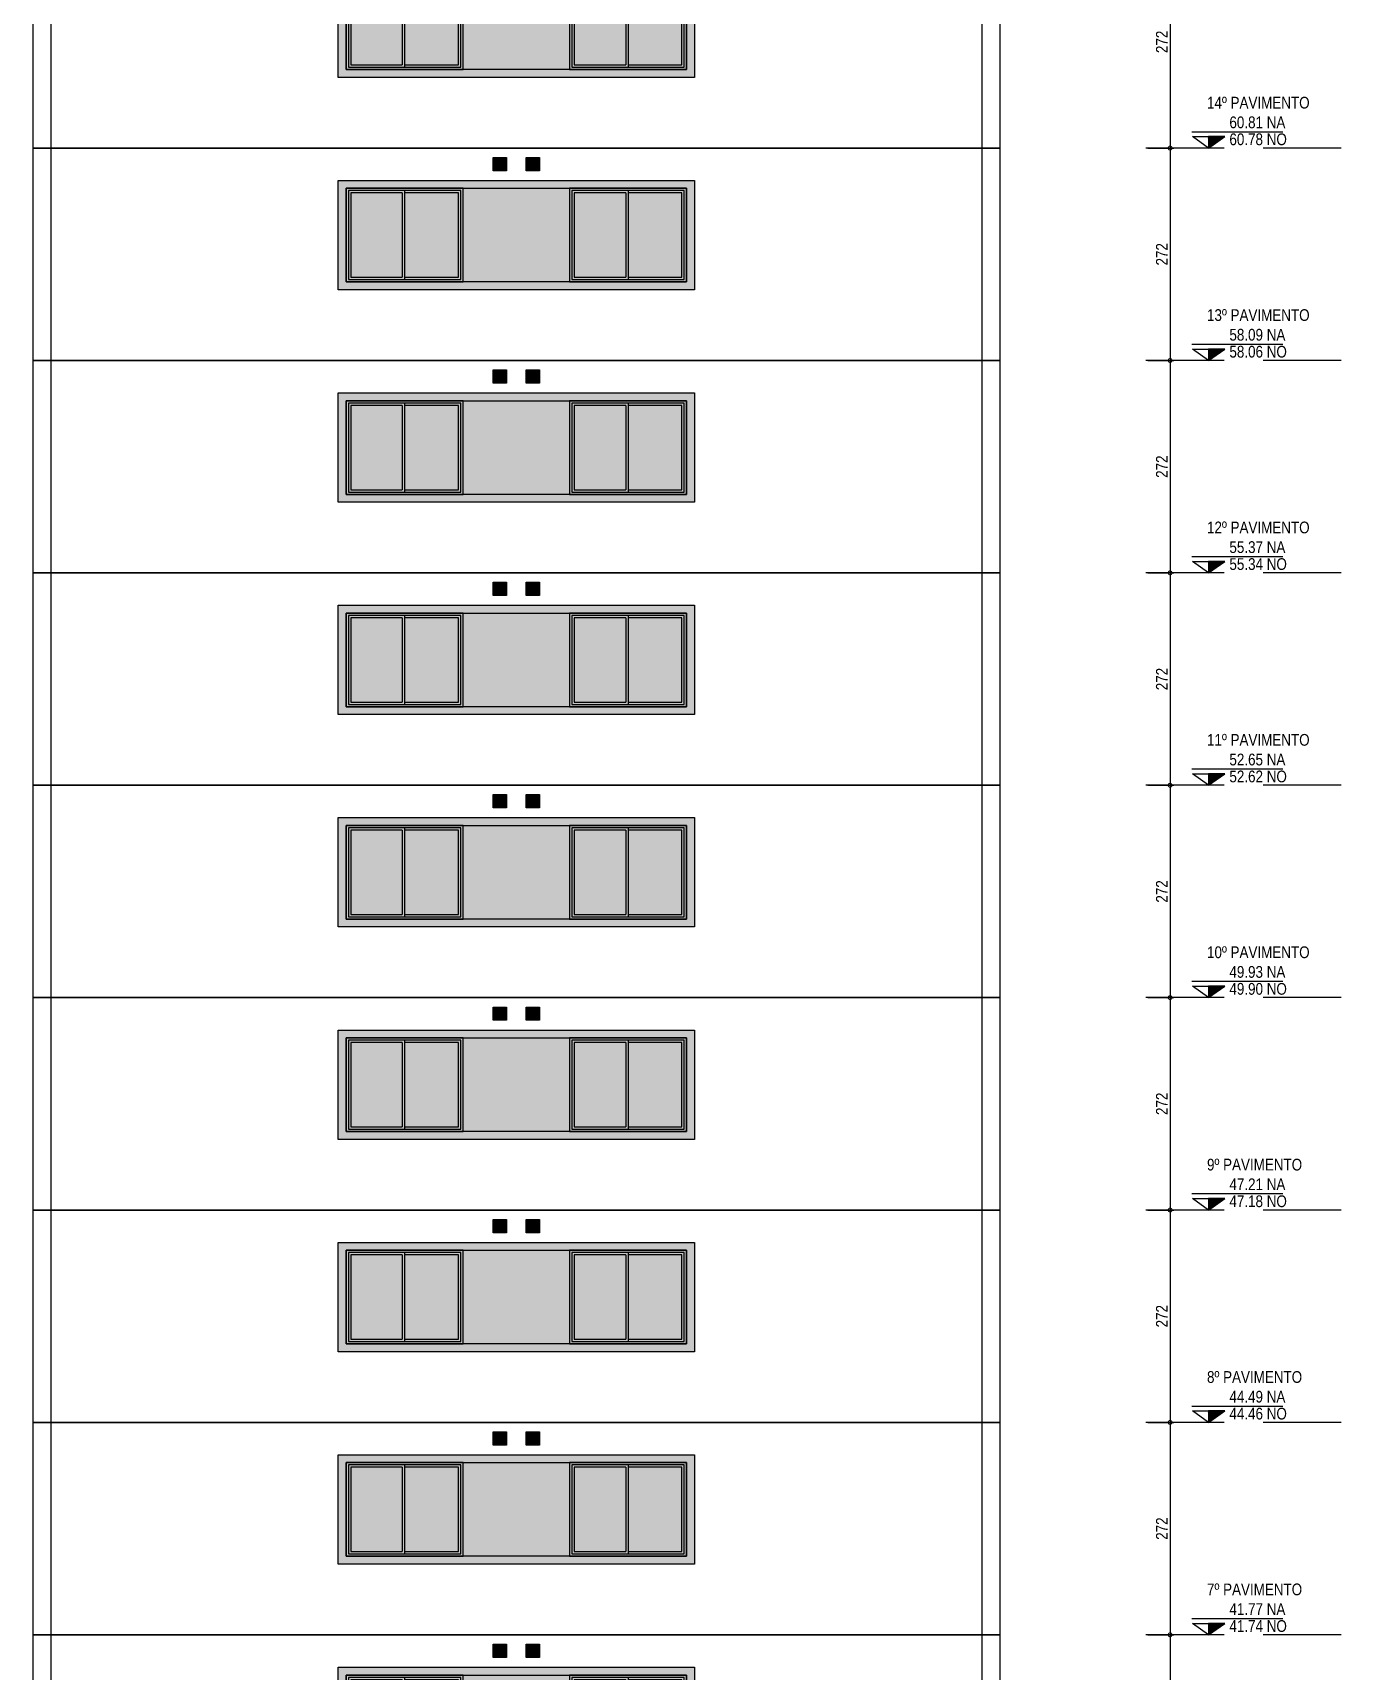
# Model space of a CAD drawing. Header units: metres. Extents: x -9138 to -7768, y 20 to 184.
# Drawn here: x -8492.13 to -8475.38, y 41.27 to 62.26 of the extents above; entities that cross this region are included whole.
import ezdxf
from ezdxf.enums import TextEntityAlignment as Align

# ---------------------------------------------------------------- set-up
doc = ezdxf.new("R2010")
doc.units = ezdxf.units.M
doc.linetypes.add('CTE ELEV$0$DASHEDX2', pattern=[1.5, 1, -0.5])
for name, color, linetype in [('ARQ-DIM EMBASAM', 2, 'Continuous'), ('CTE ELEV$0$ARQ- FRISO', 7, 'Continuous'), ('CTE ELEV$0$ARQ-AUX1', 1, 'Continuous'), ('CTE ELEV$0$ARQ-AUX3', 3, 'Continuous'), ('CTE ELEV$0$ARQ-CAX', 1, 'Continuous'), ('CTE ELEV$0$ARQ-DIM', 2, 'Continuous'), ('CTE ELEV$0$ARQ-PRJ', 7, 'CTE ELEV$0$DASHEDX2'), ('CTE ELEV$0$ARQ-SIM', 1, 'Continuous')]:
    doc.layers.add(name, color=color, linetype=linetype)
doc.layers.add('CTE ELEV$0$COR CINZA FECHADO', color=7, linetype='Continuous', true_color=0x56534e)
doc.layers.add('CTE ELEV$0$COR-CAIX', color=7, linetype='Continuous', true_color=0x45494e)
doc.styles.add('CTE ELEV$0$Adesa', font='ARIALN.TTF')
doc.dimstyles.new('CTE ELEV$0$ADESA 1-0050', dxfattribs={"dimtxt": 0.1, "dimasz": 0.1, "dimexe": 0.05, "dimexo": 0.05, "dimgap": 0.03, "dimtad": 1, "dimdec": 1, "dimlfac": 100, "dimzin": 12, "dimtxsty": 'CTE ELEV$0$Adesa', "dimblk": 'CTE ELEV$0$_DotSmall', "dimcen": 1, "dimdle": 0.05, "dimclrd": 1, "dimclre": 1, "dimclrt": 256, "dimazin": 3, "dimtm": 1e-09, "dimtfac": 1, "dimtdec": 1, "dimtmove": 1, "dimatfit": 0, "dimldrblk": 'CTE ELEV$0$_DotSmall', "dimfxl": 0.8, "dimtvp": 2, "dimtolj": 1, "dimtzin": 0, "dimarcsym": 0})

# ---------------------------------------------------------------- blocks, each defined once
blk = doc.blocks.new('CTE ELEV$0$V J 150x120')
at = {"layer": 'CTE ELEV$0$COR-CAIX'}
h = blk.add_hatch(color=256, dxfattribs=at)
h.dxf.hatch_style = 1
h.paths.add_polyline_path([(1.499999999999773, 1.19999999496485), (0, 1.19999999496485), (0, 0), (1.499999999999773, 0)])
h = blk.add_hatch(color=254, dxfattribs=at)
h.dxf.hatch_style = 1
h.paths.add_polyline_path([(0.7200000000000273, 1.139999994964848), (0.05999999999994543, 1.139999994964848), (0.05999999999994543, 0.06000000000000227), (0.7200000000000273, 0.06000000000000227)])
h.paths.add_polyline_path([(0.75, 0.06000000000000233), (1.439999999999827, 0.06000000000000222), (1.439999999999827, 1.139999994964848), (0.75, 1.139999994964848)])
for points in [[(1.499999999999773, 1.19999999496485), (0, 1.19999999496485), (0, 0), (1.499999999999773, 0)], [(1.470000000000027, 1.169999994964849), (0.02999999999974534, 1.169999994964849), (0.02999999999974534, 0.03000000000000114), (1.470000000000027, 0.03000000000000114)]]:
    blk.add_lwpolyline(points, close=True)
for points in [[(0.7200000000000273, 1.139999994964848), (0.05999999999994543, 1.139999994964848), (0.05999999999994543, 0.06000000000000227), (0.7200000000000273, 0.06000000000000227)], [(0.7200000000000273, 1.139999994964848), (0.7200000000000273, 0.06000000000000227)], [(0.75, 1.169999994964849), (0.75, 0.03000000000000114)], [(0.75, 0.06000000000000227), (1.439999999999827, 0.06000000000000227), (1.439999999999827, 1.139999994964848), (0.75, 1.139999994964848)]]:
    blk.add_lwpolyline(points)
blk = doc.blocks.new('CTE ELEV$0$vp vento kit')
at = {"layer": 'CTE ELEV$0$ARQ-CAX', "transparency": 33554687}
h = blk.add_hatch(dxfattribs=at)
h.set_pattern_fill('LINE', scale=0.01)
h.set_pattern_definition([(0, (8794.04868885521, -68.7271093550549), (0, 0.03175), [])])
h.paths.add_polyline_path([(-0.1599999999998545, 0.1599999999999966), (-0.01000000000021828, 0.1599999999999966), (-0.01000000000021828, 0.01000000000000512), (-0.1599999999998545, 0.01000000000000512)])
at = {"layer": 'CTE ELEV$0$COR-CAIX', "transparency": 33554687}
h = blk.add_hatch(color=256, dxfattribs=at)
h.dxf.hatch_style = 1
h.paths.add_polyline_path([(-0.1700000000000728, 0.1700000000000017), (0, 0.1700000000000017), (0, 0), (-0.1700000000000728, 0)])
at = {"layer": 'CTE ELEV$0$ARQ-CAX'}
for points in [[(-0.1700000000000728, 0.1700000000000017), (0, 0.1700000000000017), (0, 0), (-0.1700000000000728, 0)], [(-0.1599999999998545, 0.1599999999999966), (-0.01000000000021828, 0.1599999999999966), (-0.01000000000021828, 0.01000000000000512), (-0.1599999999998545, 0.01000000000000512)]]:
    blk.add_lwpolyline(points, close=True, dxfattribs=at)
blk = doc.blocks.new('CTE ELEV$0$elev 2 tipo')
at = {"layer": 'CTE ELEV$0$COR CINZA FECHADO'}
h = blk.add_hatch(color=256, dxfattribs=at)
h.dxf.hatch_style = 1
h.paths.add_polyline_path([(8.24000000291926, 2.304999905887414), (3.680000002250381, 2.304999905887414), (3.680000002250381, 0.9049999109225624), (8.24000000291926, 0.9049999109225624)])
h.paths.add_polyline_path([(8.140000002918896, 2.204999905887412), (8.140000002918896, 1.004999910922564), (6.640000002918896, 1.004999910922564), (3.780000002250745, 1.004999910922564), (3.780000002250745, 2.204999905887412), (5.280000002250745, 2.204999905887412)], flags=16)
h.paths.add_polyline_path([(5.25000000225009, 2.174999905887411), (5.25000000225009, 1.034999910922565), (3.810000002249581, 1.034999910922565), (3.810000002249581, 2.174999905887411)], flags=0)
h.paths.add_polyline_path([(5.220000002251254, 2.14499990588741), (5.220000002251254, 1.064999910922566), (4.530000002250745, 1.064999910922566), (4.530000002250745, 2.14499990588741)], flags=0)
h.paths.add_polyline_path([(6.670000002919551, 2.174999905887411), (8.110000002918241, 2.174999905887411), (8.110000002918241, 1.034999910922565), (6.670000002919551, 1.034999910922565)], flags=0)
h.paths.add_polyline_path([(6.700000002918387, 2.14499990588741), (7.360000002918241, 2.14499990588741), (7.360000002918241, 1.064999910922566), (6.700000002918387, 1.064999910922566)], flags=0)
h.paths.add_polyline_path([(4.50000000225009, 2.14499990588741), (4.50000000225009, 1.064999910922566), (3.840000002250235, 1.064999910922566), (3.840000002250235, 2.14499990588741)], flags=0)
h.paths.add_polyline_path([(7.390000002918896, 2.14499990588741), (8.080000002919405, 2.14499990588741), (8.080000002919405, 1.064999910922566), (7.390000002918896, 1.064999910922566)], flags=0)
h = blk.add_hatch(color=256, dxfattribs=at)
h.dxf.hatch_style = 1
h.paths.add_polyline_path([(6.640000002918896, 2.204999905887412), (5.280000002250745, 2.204999905887412), (5.280000002250745, 1.004999910922564), (6.640000002918896, 1.004999910922564)])
at = {"layer": 'CTE ELEV$0$ARQ- FRISO', "elevation": -3.546810236218582e-07}
blk.add_lwpolyline([(-0.2299948496565776, 2.720000200018745), (12.14999484965665, 2.720000200018745)], dxfattribs=at)
at = {"layer": 'CTE ELEV$0$ARQ- FRISO'}
blk.add_lwpolyline([(12.14999484965665, 0), (-0.2299948496565784, 0)], dxfattribs=at)
at = {"layer": 'CTE ELEV$0$ARQ-AUX1', "elevation": 3.963675300280968e-06}
for points in [[(-0.2299948496565776, 2.720000200018745), (-0.2299948496565776, 0)], [(12.14999484965665, 2.720000200018745), (12.14999484965665, 0)]]:
    blk.add_lwpolyline(points, dxfattribs=at)
at = {"layer": 'CTE ELEV$0$ARQ-AUX3'}
for p, q in [((0, 2.720000200018745, -3.546810236218582e-07), (0, 0, -3.546810236218582e-07)), ((11.92000000000007, 2.720000200018745, -3.546810236218582e-07), (11.92000000000007, 0, -3.546810236218582e-07))]:
    blk.add_line(p, q, dxfattribs=at)
at = {"layer": 'CTE ELEV$0$COR CINZA FECHADO', "elevation": 3.963675300280968e-06}
for points in [[(3.680000002250381, 2.304999905887414), (8.24000000291926, 2.304999905887414), (8.24000000291926, 0.9049999109225624), (3.680000002250381, 0.9049999109225624)], [(3.780000002250745, 2.204999905887412), (8.140000002918896, 2.204999905887412), (8.140000002918896, 1.004999910922564), (3.780000002250745, 1.004999910922564)]]:
    blk.add_lwpolyline(points, close=True, dxfattribs=at)
at = {"layer": 'CTE ELEV$0$ARQ-CAX'}
for name, p in [('CTE ELEV$0$vp vento kit', (5.83240136537097, 2.429999999999758, -2.572687328670139e-05)), ('CTE ELEV$0$vp vento kit', (6.257684553156651, 2.429999999999758, -2.572687328670139e-05)), ('CTE ELEV$0$V J 150x120', (3.780000002250745, 1.004999910922564, 3.963675300280968e-06)), ('CTE ELEV$0$V J 150x120', (6.640000002918896, 1.004999910922564, -3.546810236218582e-07))]:
    blk.add_blockref(name, p, dxfattribs=at)
blk = doc.blocks.new('*U284')
h = blk.add_hatch()
h.set_pattern_fill('ANSI31', color=1, scale=0.003749999999999999, style=0)
h.set_pattern_definition([(44.99999999999999, (18.99673027869088, 94.6726720750755), (-0.008418990113502375, 0.008418990113502375), [])])
h.paths.add_polyline_path([(0.2062500000154379, 0.1462792493493449), (0.0009362825336403749, 0.1462792493493449), (0, 0)])
at = {"color": 1}
blk.add_line((-0.2126249999885135, 0.2099999999999986), (0.9498750000114863, 0.2100000000000729), dxfattribs=at)
for points in [[(-0.2053137174663596, 0.1462792493493449), (0.0009362825336403749, 0.1462792493493449), (3.0875625e-11, 0), (-0.2053137174663596, 0.1462792493493449)], [(0.2071862825336404, 0.1462792493493449), (0.0009362825336403749, 0.1462792493493449), (0, 0), (0.2071862825336404, 0.1462792493493449)]]:
    blk.add_lwpolyline(points, close=True, dxfattribs=at)
at = {"color": 1, "style": 'CTE ELEV$0$Adesa'}
blk.add_attdef('PAVIMENTO_001', (-0.01993468439503157, 0.5064178308031699), '', height=0.15, dxfattribs=at)
at = {"color": 3, "style": 'CTE ELEV$0$Adesa'}
blk.add_attdef('NA', text='', height=0.15, dxfattribs=at).set_placement((0.2668129063199978, 0.2095646639511204), align=Align.BOTTOM_LEFT)
blk.add_attdef('NO', text='', height=0.15, dxfattribs=at).set_placement((0.2668129063199979, 0.1875000000000654), align=Align.TOP_LEFT)
blk = doc.blocks.new('CTE ELEV$0$_DotSmall')
at = {"color": 0, "linetype": 'ByBlock', "const_width": 0.5}
blk.add_lwpolyline([(-0.0625, 0, 1), (0.0625, 0, 1)], format="xyb", close=True, dxfattribs=at)
blk = doc.blocks.new('*D601')
at = {"layer": 'CTE ELEV$0$ARQ-DIM', "color": 1, "lineweight": -2, "transparency": 16777216}
for p, q in [((-8477.570354566444, 41.7900038652466), (-8477.570354566444, 38.97000386524684)), ((-8477.854249763508, 41.74000386524661), (-8477.520354566444, 41.74000386524661)), ((-8477.854249870597, 39.02000386524684), (-8477.520354566444, 39.02000386524684))]:
    blk.add_line(p, q, dxfattribs=at)
at = {"layer": 'Defpoints', "color": 0, "transparency": 16777216}
for p in [(-8477.904249763507, 41.74000386524661), (-8477.904249870597, 39.02000386524684), (-8477.570354566444, 39.02000386524684)]:
    blk.add_point(p, dxfattribs=at)
at = {"layer": 'CTE ELEV$0$ARQ-DIM', "color": 1, "lineweight": -2, "transparency": 16777216, "xscale": 0.1, "yscale": 0.1, "zscale": 0.1}
for p, rotation in [((-8477.570354566444, 41.74000386524661), 90), ((-8477.570354566444, 39.02000386524684), 270)]:
    blk.add_blockref('CTE ELEV$0$_DotSmall', p, dxfattribs=dict(at, rotation=rotation))
at = {"layer": 'CTE ELEV$0$ARQ-DIM', "transparency": 16777216, "insert": (-8477.67566152415, 40.38000386524912), "char_height": 0.1, "attachment_point": 5, "rotation": 90, "style": 'CTE ELEV$0$Adesa'}
blk.add_mtext('\\A1;{\\H1.5x;272}', dxfattribs=at)
blk = doc.blocks.new('*D602')
at = {"layer": 'CTE ELEV$0$ARQ-DIM', "color": 1, "lineweight": -2, "transparency": 16777216}
for p, q in [((-8477.570354566451, 44.51000386524686), (-8477.570354566451, 41.69000386524684)), ((-8477.854249763508, 44.46000386524686), (-8477.520354566452, 44.46000386524686)), ((-8477.854249870597, 41.74000386524683), (-8477.520354566452, 41.74000386524683))]:
    blk.add_line(p, q, dxfattribs=at)
at = {"layer": 'Defpoints', "color": 0, "transparency": 16777216}
for p in [(-8477.904249763507, 44.46000386524686), (-8477.904249870597, 41.74000386524683), (-8477.570354566451, 41.74000386524683)]:
    blk.add_point(p, dxfattribs=at)
at = {"layer": 'CTE ELEV$0$ARQ-DIM', "color": 1, "lineweight": -2, "transparency": 16777216, "xscale": 0.1, "yscale": 0.1, "zscale": 0.1}
for p, rotation in [((-8477.570354566451, 44.46000386524686), 90), ((-8477.570354566451, 41.74000386524683), 270)]:
    blk.add_blockref('CTE ELEV$0$_DotSmall', p, dxfattribs=dict(at, rotation=rotation))
at = {"layer": 'CTE ELEV$0$ARQ-DIM', "transparency": 16777216, "insert": (-8477.675661524157, 43.10000386524924), "char_height": 0.1, "attachment_point": 5, "rotation": 90, "style": 'CTE ELEV$0$Adesa'}
blk.add_mtext('\\A1;{\\H1.5x;272}', dxfattribs=at)
blk = doc.blocks.new('*D603')
at = {"layer": 'CTE ELEV$0$ARQ-DIM', "color": 1, "lineweight": -2, "transparency": 16777216}
for p, q in [((-8477.570354566455, 47.23000386524665), (-8477.570354566455, 44.41000386524664)), ((-8477.854249763508, 47.18000386524665), (-8477.520354566455, 47.18000386524665)), ((-8477.854249870597, 44.46000386524663), (-8477.520354566455, 44.46000386524663))]:
    blk.add_line(p, q, dxfattribs=at)
at = {"layer": 'Defpoints', "color": 0, "transparency": 16777216}
for p in [(-8477.904249763507, 47.18000386524665), (-8477.904249870597, 44.46000386524663), (-8477.570354566455, 44.46000386524663)]:
    blk.add_point(p, dxfattribs=at)
at = {"layer": 'CTE ELEV$0$ARQ-DIM', "color": 1, "lineweight": -2, "transparency": 16777216, "xscale": 0.1, "yscale": 0.1, "zscale": 0.1}
for p, rotation in [((-8477.570354566455, 47.18000386524665), 90), ((-8477.570354566455, 44.46000386524663), 270)]:
    blk.add_blockref('CTE ELEV$0$_DotSmall', p, dxfattribs=dict(at, rotation=rotation))
at = {"layer": 'CTE ELEV$0$ARQ-DIM', "transparency": 16777216, "insert": (-8477.675661524161, 45.82000386524904), "char_height": 0.1, "attachment_point": 5, "rotation": 90, "style": 'CTE ELEV$0$Adesa'}
blk.add_mtext('\\A1;{\\H1.5x;272}', dxfattribs=at)
blk = doc.blocks.new('*D604')
at = {"layer": 'CTE ELEV$0$ARQ-DIM', "color": 1, "lineweight": -2, "transparency": 16777216}
for p, q in [((-8477.570354566458, 49.95000386524703), (-8477.570354566458, 47.13000386524688)), ((-8477.854249763508, 49.90000386524704), (-8477.520354566459, 49.90000386524704)), ((-8477.854249870597, 47.18000386524688), (-8477.520354566459, 47.18000386524688))]:
    blk.add_line(p, q, dxfattribs=at)
at = {"layer": 'Defpoints', "color": 0, "transparency": 16777216}
for p in [(-8477.904249763507, 49.90000386524704), (-8477.904249870597, 47.18000386524688), (-8477.570354566458, 47.18000386524688)]:
    blk.add_point(p, dxfattribs=at)
at = {"layer": 'CTE ELEV$0$ARQ-DIM', "color": 1, "lineweight": -2, "transparency": 16777216, "xscale": 0.1, "yscale": 0.1, "zscale": 0.1}
for p, rotation in [((-8477.570354566458, 49.90000386524704), 90), ((-8477.570354566458, 47.18000386524688), 270)]:
    blk.add_blockref('CTE ELEV$0$_DotSmall', p, dxfattribs=dict(at, rotation=rotation))
at = {"layer": 'CTE ELEV$0$ARQ-DIM', "transparency": 16777216, "insert": (-8477.675661524165, 48.54000386524935), "char_height": 0.1, "attachment_point": 5, "rotation": 90, "style": 'CTE ELEV$0$Adesa'}
blk.add_mtext('\\A1;{\\H1.5x;272}', dxfattribs=at)
blk = doc.blocks.new('*D605')
at = {"layer": 'CTE ELEV$0$ARQ-DIM', "color": 1, "lineweight": -2, "transparency": 16777216}
for p, q in [((-8477.570354566462, 52.67000386524672), (-8477.570354566462, 49.85000386524658)), ((-8477.854249763508, 52.62000386524672), (-8477.520354566463, 52.62000386524672)), ((-8477.854249870597, 49.90000386524658), (-8477.520354566463, 49.90000386524658))]:
    blk.add_line(p, q, dxfattribs=at)
at = {"layer": 'Defpoints', "color": 0, "transparency": 16777216}
for p in [(-8477.904249763507, 52.62000386524672), (-8477.904249870597, 49.90000386524658), (-8477.570354566462, 49.90000386524658)]:
    blk.add_point(p, dxfattribs=at)
at = {"layer": 'CTE ELEV$0$ARQ-DIM', "color": 1, "lineweight": -2, "transparency": 16777216, "xscale": 0.1, "yscale": 0.1, "zscale": 0.1}
for p, rotation in [((-8477.570354566462, 52.62000386524672), 90), ((-8477.570354566462, 49.90000386524658), 270)]:
    blk.add_blockref('CTE ELEV$0$_DotSmall', p, dxfattribs=dict(at, rotation=rotation))
at = {"layer": 'CTE ELEV$0$ARQ-DIM', "transparency": 16777216, "insert": (-8477.675661524168, 51.26000386524904), "char_height": 0.1, "attachment_point": 5, "rotation": 90, "style": 'CTE ELEV$0$Adesa'}
blk.add_mtext('\\A1;{\\H1.5x;272}', dxfattribs=at)
blk = doc.blocks.new('*D606')
at = {"layer": 'CTE ELEV$0$ARQ-DIM', "color": 1, "lineweight": -2, "transparency": 16777216}
for p, q in [((-8477.854249656419, 55.34000386524686), (-8477.520354459377, 55.34000386524686)), ((-8477.570354459376, 55.39000386524686), (-8477.570354459376, 52.57000386524673)), ((-8477.854249763508, 52.62000386524672), (-8477.520354459377, 52.62000386524672))]:
    blk.add_line(p, q, dxfattribs=at)
at = {"layer": 'Defpoints', "color": 0, "transparency": 16777216}
for p in [(-8477.904249656418, 55.34000386524686), (-8477.904249763507, 52.62000386524672), (-8477.570354459376, 52.62000386524672)]:
    blk.add_point(p, dxfattribs=at)
at = {"layer": 'CTE ELEV$0$ARQ-DIM', "color": 1, "lineweight": -2, "transparency": 16777216, "xscale": 0.1, "yscale": 0.1, "zscale": 0.1}
for p, rotation in [((-8477.570354459376, 55.34000386524686), 90), ((-8477.570354459376, 52.62000386524672), 270)]:
    blk.add_blockref('CTE ELEV$0$_DotSmall', p, dxfattribs=dict(at, rotation=rotation))
at = {"layer": 'CTE ELEV$0$ARQ-DIM', "transparency": 16777216, "insert": (-8477.675661417083, 53.98000386524918), "char_height": 0.1, "attachment_point": 5, "rotation": 90, "style": 'CTE ELEV$0$Adesa'}
blk.add_mtext('\\A1;{\\H1.5x;272}', dxfattribs=at)
blk = doc.blocks.new('*D607')
at = {"layer": 'CTE ELEV$0$ARQ-DIM', "color": 1, "lineweight": -2, "transparency": 16777216}
for p, q in [((-8477.854249763508, 58.06000386524688), (-8477.52035456647, 58.06000386524688)), ((-8477.57035456647, 58.11000386524688), (-8477.57035456647, 55.29000386524687)), ((-8477.854249870597, 55.34000386524686), (-8477.52035456647, 55.34000386524686))]:
    blk.add_line(p, q, dxfattribs=at)
at = {"layer": 'Defpoints', "color": 0, "transparency": 16777216}
for p in [(-8477.904249763507, 58.06000386524688), (-8477.904249870597, 55.34000386524686), (-8477.57035456647, 55.34000386524686)]:
    blk.add_point(p, dxfattribs=at)
at = {"layer": 'CTE ELEV$0$ARQ-DIM', "color": 1, "lineweight": -2, "transparency": 16777216, "xscale": 0.1, "yscale": 0.1, "zscale": 0.1}
for p, rotation in [((-8477.57035456647, 58.06000386524688), 90), ((-8477.57035456647, 55.34000386524686), 270)]:
    blk.add_blockref('CTE ELEV$0$_DotSmall', p, dxfattribs=dict(at, rotation=rotation))
at = {"layer": 'CTE ELEV$0$ARQ-DIM', "transparency": 16777216, "insert": (-8477.675661524176, 56.70000386524926), "char_height": 0.1, "attachment_point": 5, "rotation": 90, "style": 'CTE ELEV$0$Adesa'}
blk.add_mtext('\\A1;{\\H1.5x;272}', dxfattribs=at)
blk = doc.blocks.new('*D608')
at = {"layer": 'CTE ELEV$0$ARQ-DIM', "color": 1, "lineweight": -2, "transparency": 16777216}
for p, q in [((-8477.854249763508, 60.78000386524657), (-8477.520354566474, 60.78000386524657)), ((-8477.570354566473, 60.83000386524657), (-8477.570354566473, 58.01000386524734)), ((-8477.854249870597, 58.06000386524734), (-8477.520354566474, 58.06000386524734))]:
    blk.add_line(p, q, dxfattribs=at)
at = {"layer": 'Defpoints', "color": 0, "transparency": 16777216}
for p in [(-8477.904249763507, 60.78000386524657), (-8477.904249870597, 58.06000386524734), (-8477.570354566473, 58.06000386524734)]:
    blk.add_point(p, dxfattribs=at)
at = {"layer": 'CTE ELEV$0$ARQ-DIM', "color": 1, "lineweight": -2, "transparency": 16777216, "xscale": 0.1, "yscale": 0.1, "zscale": 0.1}
for p, rotation in [((-8477.570354566473, 60.78000386524657), 90), ((-8477.570354566473, 58.06000386524734), 270)]:
    blk.add_blockref('CTE ELEV$0$_DotSmall', p, dxfattribs=dict(at, rotation=rotation))
at = {"layer": 'CTE ELEV$0$ARQ-DIM', "transparency": 16777216, "insert": (-8477.67566152418, 59.42000386524934), "char_height": 0.1, "attachment_point": 5, "rotation": 90, "style": 'CTE ELEV$0$Adesa'}
blk.add_mtext('\\A1;{\\H1.5x;272}', dxfattribs=at)
blk = doc.blocks.new('*D609')
at = {"layer": 'CTE ELEV$0$ARQ-DIM', "color": 1, "lineweight": -2, "transparency": 16777216}
for p, q in [((-8477.854249763508, 63.50000386524603), (-8477.520354566477, 63.50000386524603)), ((-8477.570354566476, 63.55000386524603), (-8477.570354566476, 60.7300038652468)), ((-8477.854249870597, 60.7800038652468), (-8477.520354566477, 60.7800038652468))]:
    blk.add_line(p, q, dxfattribs=at)
at = {"layer": 'Defpoints', "color": 0, "transparency": 16777216}
for p in [(-8477.904249763507, 63.50000386524603), (-8477.904249870597, 60.7800038652468), (-8477.570354566476, 60.7800038652468)]:
    blk.add_point(p, dxfattribs=at)
at = {"layer": 'CTE ELEV$0$ARQ-DIM', "color": 1, "lineweight": -2, "transparency": 16777216, "xscale": 0.1, "yscale": 0.1, "zscale": 0.1}
for p, rotation in [((-8477.570354566476, 63.50000386524603), 90), ((-8477.570354566476, 60.7800038652468), 270)]:
    blk.add_blockref('CTE ELEV$0$_DotSmall', p, dxfattribs=dict(at, rotation=rotation))
at = {"layer": 'CTE ELEV$0$ARQ-DIM', "transparency": 16777216, "insert": (-8477.675661524183, 62.1400038652488), "char_height": 0.1, "attachment_point": 5, "rotation": 90, "style": 'CTE ELEV$0$Adesa'}
blk.add_mtext('\\A1;{\\H1.5x;272}', dxfattribs=at)
blk = doc.blocks.new('CTE ELEV')
at = {"layer": 'CTE ELEV$0$ARQ-PRJ'}
for p, q in [((-8475.379633377364, 60.78000386524677, -9.896849528761783e-06), (-8477.904249763504, 60.78000386524677, -9.896849528761783e-06)), ((-8475.379633377364, 58.06000386524674, -9.896849528761783e-06), (-8477.904249763504, 58.06000386524674, -9.896849528761783e-06)), ((-8475.379633377364, 55.34000386524672, -9.896849528761783e-06), (-8477.904249763504, 55.34000386524672, -9.896849528761783e-06)), ((-8475.379633377364, 52.62000386524669, -9.896849528761783e-06), (-8477.904249763504, 52.62000386524669, -9.896849528761783e-06)), ((-8475.379633377364, 49.90000386524667, -9.896849528761783e-06), (-8477.904249763504, 49.90000386524667, -9.896849528761783e-06)), ((-8475.379633377364, 47.18000386524664, -9.896849528761783e-06), (-8477.904249763504, 47.18000386524664, -9.896849528761783e-06)), ((-8475.379633377364, 44.46000386524662, -9.896849528761783e-06), (-8477.904249763504, 44.46000386524662, -9.896849528761783e-06)), ((-8475.379633377364, 41.74000386524659, -9.896849528761783e-06), (-8477.904249763504, 41.74000386524659, -9.896849528761783e-06))]:
    blk.add_line(p, q, dxfattribs=at)
for p in [(-8491.899975257315, 60.78000466532165, -2.572687328461036e-05), (-8491.899975257315, 58.0600044653029, -2.572687328461036e-05), (-8491.899975257315, 55.34000426528416, -1.979369905682656e-05), (-8491.899975257315, 52.62000406526541, -1.979369905682656e-05), (-8491.899975257315, 49.90000386524667, -1.979369905682656e-05), (-8491.899975257315, 47.18000446530306, -9.896849528064772e-06), (-8491.899975257315, 44.46000426528431, -9.896849528064772e-06), (-8491.899975257315, 41.74000406526557, -9.896849528064772e-06), (-8491.899975257315, 39.02000386524682, -9.896849528064772e-06)]:
    blk.add_blockref('CTE ELEV$0$elev 2 tipo', p)
at = {"layer": 'CTE ELEV$0$ARQ-SIM', "color": 1}
for p, values in [((-8477.077810035307, 60.78000386524677, -9.896849528761783e-06), {'PAVIMENTO_001': '14º PAVIMENTO', 'NA': '60.81 NA', 'NO': '60.78 NO'}), ((-8477.077810035307, 58.06000386524674, -9.896849528761783e-06), {'PAVIMENTO_001': '13º PAVIMENTO', 'NA': '58.09 NA', 'NO': '58.06 NO'}), ((-8477.077810035307, 55.34000386524684, -9.896849528761783e-06), {'PAVIMENTO_001': '12º PAVIMENTO', 'NA': '55.37 NA', 'NO': '55.34 NO'}), ((-8477.077810035307, 52.62000386524669, -9.896849528761783e-06), {'PAVIMENTO_001': '11º PAVIMENTO', 'NA': '52.65 NA', 'NO': '52.62 NO'}), ((-8477.077810035307, 49.90000386524667, -9.896849528761783e-06), {'PAVIMENTO_001': '10º PAVIMENTO', 'NA': '49.93 NA', 'NO': '49.90 NO'}), ((-8477.077810035307, 47.18000386524664, -9.896849528761783e-06), {'PAVIMENTO_001': '9º PAVIMENTO', 'NA': '47.21 NA', 'NO': '47.18 NO'}), ((-8477.077810035307, 44.46000386524662, -9.896849528761783e-06), {'PAVIMENTO_001': '8º PAVIMENTO', 'NA': '44.49 NA', 'NO': '44.46 NO'}), ((-8477.077810035307, 41.74000386524659, -9.896849528761783e-06), {'PAVIMENTO_001': '7º PAVIMENTO', 'NA': '41.77 NA', 'NO': '41.74 NO'})]:
    blk.add_blockref('*U284', p, dxfattribs=at).add_auto_attribs(values)
at = {"layer": 'CTE ELEV$0$ARQ-DIM'}
for base, p1, p2, picture, middle in [((-8477.570354566476, 60.7800038652468, -9.896849528531768e-06), (-8477.904249763504, 63.500003865246, -9.896849537647238e-06), (-8477.904249870593, 60.78000386524677, -9.896849528761783e-06), '*D609', (-8477.675661524183, 62.1400038652488, -9.896849528531768e-06)), ((-8477.570354566473, 58.06000386524734, -9.896849529778951e-06), (-8477.904249763504, 60.78000386524654, -9.896849529845635e-06), (-8477.904249870593, 58.06000386524731, -9.896849520960178e-06), '*D608', (-8477.67566152418, 59.42000386524934, -9.896849529778951e-06)), ((-8477.57035456647, 55.34000386524686, -9.896849529482768e-06), (-8477.904249763504, 58.06000386524686, -9.896849520500664e-06), (-8477.904249870593, 55.34000386524684, -9.896849528761783e-06), '*D607', (-8477.675661524176, 56.70000386524926, -9.896849529482768e-06)), ((-8477.570354459376, 52.62000386524672, -9.896849528530484e-06), (-8477.904249656414, 55.34000386524684, -9.89684952764617e-06), (-8477.904249763504, 52.62000386524669, -9.896849528421428e-06), '*D606', (-8477.675661417083, 53.98000386524918, -9.896849528530484e-06)), ((-8477.570354566462, 49.90000386524658, -9.896849528693816e-06), (-8477.904249763504, 52.62000386524669, -9.896849528421428e-06), (-8477.904249870593, 49.90000386524655, -9.896849528761783e-06), '*D605', (-8477.675661524168, 51.26000386524904, -9.896849528693816e-06)), ((-8477.570354566458, 47.18000386524688, -9.89684952790144e-06), (-8477.904249763504, 49.90000386524701, -9.896849527806078e-06), (-8477.904249870593, 47.18000386524687, -9.896849528064772e-06), '*D604', (-8477.675661524165, 48.54000386524935, -9.89684952790144e-06)), ((-8477.570354566455, 44.46000386524663, -9.896849528544011e-06), (-8477.904249763504, 47.18000386524664, -9.896849528544011e-06), (-8477.904249870593, 44.46000386524662, -9.896849528761783e-06), '*D603', (-8477.675661524161, 45.82000386524904, -9.896849528544011e-06)), ((-8477.570354566451, 41.74000386524683, -9.896849527847001e-06), (-8477.904249763504, 44.46000386524685, -9.89684952790144e-06), (-8477.904249870593, 41.74000386524682, -9.896849528064772e-06), '*D602', (-8477.675661524157, 43.10000386524924, -9.896849527847001e-06)), ((-8477.570354566444, 39.02000386524684, -9.896850439688452e-06), (-8477.904249763504, 41.74000386524659, -9.896849528761783e-06), (-8477.904249870593, 39.02000386524682, -9.896849528064772e-06), '*D601', (-8477.67566152415, 40.38000386524912, -9.896850439688452e-06))]:
    dim = blk.add_linear_dim(base=base, p1=p1, p2=p2, angle=90, text='{\\H1.5x;<>}', dimstyle='CTE ELEV$0$ADESA 1-0050', dxfattribs=at)
    dim.commit()
    dim.dimension.update_dxf_attribs({"geometry": picture, "text_midpoint": middle})

msp = doc.modelspace()

# ---------------------------------------------------------------- block references
at = {"layer": 'ARQ-DIM EMBASAM'}
msp.add_blockref('CTE ELEV', (0, 0), dxfattribs=at)

doc.saveas('drawing.dxf')
